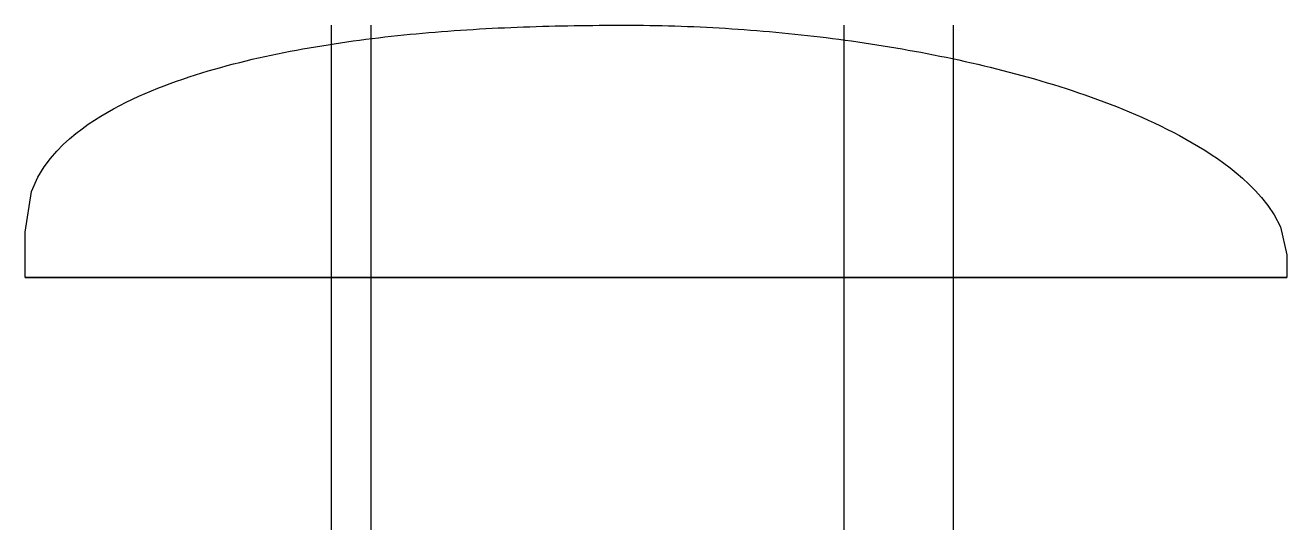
# Model space of a CAD drawing. Header units: metres. Extents: x 0 to 1400, y -280 to 280.
import ezdxf

# ---------------------------------------------------------------- set-up
doc = ezdxf.new("R2010")
doc.units = ezdxf.units.M

msp = doc.modelspace()

# ---------------------------------------------------------------- linework, layer by layer
at = {"layer": 'CUT'}
for p, q in [((665, 279.9972), (672, 280)), ((672, 280), (679, 279.9803)), ((385, 265.2843), (392, 266.131)), ((392, 266.131), (399, 266.9465)), ((399, 266.9465), (406, 267.7315)), ((406, 267.7315), (413, 268.4867)), ((413, 268.4867), (420, 269.2125)), ((420, 269.2125), (427, 269.9096)), ((427, 269.9096), (434, 270.5786)), ((434, 270.5786), (441, 271.2201)), ((441, 271.2201), (448, 271.8344)), ((448, 271.8344), (455, 272.4223)), ((455, 272.4223), (462, 272.9841)), ((462, 272.9841), (469, 273.5203)), ((469, 273.5203), (476, 274.0315)), ((476, 274.0315), (483, 274.5181)), ((483, 274.5181), (490, 274.9805)), ((490, 274.9805), (497, 275.4192)), ((497, 275.4192), (504, 275.8347)), ((504, 275.8347), (511, 276.2273)), ((511, 276.2273), (518, 276.5976)), ((518, 276.5976), (525, 276.9458)), ((525, 276.9458), (532, 277.2726)), ((532, 277.2726), (539, 277.5782)), ((539, 277.5782), (546, 277.8631)), ((546, 277.8631), (553, 278.1278)), ((553, 278.1278), (560, 278.3726)), ((560, 278.3726), (567, 278.598)), ((567, 278.598), (574, 278.8044)), ((574, 278.8044), (581, 278.9923)), ((581, 278.9923), (588, 279.1621)), ((588, 279.1621), (595, 279.3144)), ((595, 279.3144), (602, 279.4496)), ((602, 279.4496), (609, 279.5682)), ((609, 279.5682), (616, 279.6707)), ((616, 279.6707), (623, 279.7579)), ((623, 279.7579), (630, 279.8302)), ((630, 279.8302), (637, 279.8884)), ((637, 279.8884), (644, 279.9332)), ((644, 279.9332), (651, 279.9655)), ((651, 279.9655), (658, 279.9864)), ((658, 279.9864), (665, 279.9972)), ((679, 279.9803), (686, 279.9264)), ((686, 279.9264), (693, 279.8409)), ((693, 279.8409), (700, 279.7251)), ((700, 279.7251), (707, 279.5798)), ((707, 279.5798), (714, 279.4057)), ((714, 279.4057), (721, 279.2031)), ((721, 279.2031), (728, 278.9726)), ((728, 278.9726), (735, 278.7143)), ((735, 278.7143), (742, 278.4286)), ((742, 278.4286), (749, 278.1156)), ((749, 278.1156), (756, 277.7755)), ((756, 277.7755), (763, 277.4084)), ((763, 277.4084), (770, 277.0145)), ((770, 277.0145), (777, 276.5937)), ((777, 276.5937), (784, 276.1463)), ((784, 276.1463), (791, 275.6722)), ((791, 275.6722), (798, 275.1714)), ((798, 275.1714), (805, 274.6439)), ((805, 274.6439), (812, 274.0898)), ((812, 274.0898), (819, 273.509)), ((819, 273.509), (826, 272.9014)), ((826, 272.9014), (833, 272.2671)), ((833, 272.2671), (840, 271.6058)), ((840, 271.6058), (847, 270.9176)), ((847, 270.9176), (854, 270.2023)), ((854, 270.2023), (861, 269.4599)), ((861, 269.4599), (868, 268.6901)), ((868, 268.6901), (875, 267.8929)), ((875, 267.8929), (882, 267.068)), ((882, 267.068), (889, 266.2154)), ((889, 266.2154), (896, 265.3349)), ((294, 251.0854), (301, 252.412)), ((301, 252.412), (308, 253.6956)), ((308, 253.6956), (315, 254.9375)), ((315, 254.9375), (322, 256.1387)), ((322, 256.1387), (329, 257.3005)), ((329, 257.3005), (336, 258.4237)), ((336, 258.4237), (343, 259.5093)), ((343, 259.5093), (350, 260.5584)), ((350, 260.5584), (357, 261.5717)), ((357, 261.5717), (364, 262.5502)), ((364, 262.5502), (371, 263.4946)), ((371, 263.4946), (378, 264.4057)), ((378, 264.4057), (385, 265.2843)), ((896, 265.3349), (903, 264.4261)), ((903, 264.4261), (910, 263.489)), ((910, 263.489), (917, 262.5233)), ((917, 262.5233), (924, 261.5287)), ((924, 261.5287), (931, 260.505)), ((931, 260.505), (938, 259.452)), ((938, 259.452), (945, 258.3693)), ((945, 258.3693), (952, 257.2566)), ((952, 257.2566), (959, 256.1135)), ((959, 256.1135), (966, 254.9399)), ((966, 254.9399), (973, 253.7352)), ((973, 253.7352), (980, 252.4991)), ((980, 252.4991), (987, 251.2311)), ((231, 236.9722), (238, 238.754)), ((238, 238.754), (245, 240.4779)), ((245, 240.4779), (252, 242.146)), ((252, 242.146), (259, 243.7602)), ((259, 243.7602), (266, 245.3225)), ((266, 245.3225), (273, 246.8346)), ((273, 246.8346), (280, 248.2981)), ((280, 248.2981), (287, 249.7145)), ((287, 249.7145), (294, 251.0854)), ((987, 251.2311), (994, 249.931)), ((994, 249.931), (1001, 248.5981)), ((1001, 248.5981), (1008, 247.2321)), ((1008, 247.2321), (1015, 245.8323)), ((1015, 245.8323), (1022, 244.3984)), ((1022, 244.3984), (1029, 242.9297)), ((1029, 242.9297), (1036, 241.4256)), ((1036, 241.4256), (1043, 239.8856)), ((1043, 239.8856), (1050, 238.3089)), ((1050, 238.3089), (1057, 236.6948)), ((182, 222.6571), (189, 224.921)), ((189, 224.921), (196, 227.1062)), ((196, 227.1062), (203, 229.2163)), ((203, 229.2163), (210, 231.255)), ((210, 231.255), (217, 233.2253)), ((217, 233.2253), (224, 235.1301)), ((224, 235.1301), (231, 236.9722)), ((1057, 236.6948), (1064, 235.0427)), ((1064, 235.0427), (1071, 233.3518)), ((1071, 233.3518), (1078, 231.6211)), ((1078, 231.6211), (1085, 229.85)), ((1085, 229.85), (1092, 228.0374)), ((1092, 228.0374), (1099, 226.1823)), ((1099, 226.1823), (1106, 224.2838)), ((1106, 224.2838), (1113, 222.3408)), ((147, 209.9944), (154, 212.7239)), ((154, 212.7239), (161, 215.349)), ((161, 215.349), (168, 217.8759)), ((168, 217.8759), (175, 220.3102)), ((175, 220.3102), (182, 222.6571)), ((1113, 222.3408), (1120, 220.352)), ((1120, 220.352), (1127, 218.3162)), ((1127, 218.3162), (1134, 216.2321)), ((1134, 216.2321), (1141, 214.0984)), ((1141, 214.0984), (1148, 211.9134)), ((1148, 211.9134), (1155, 209.6755)), ((112, 194.499), (119, 197.8769)), ((119, 197.8769), (126, 201.1043)), ((126, 201.1043), (133, 204.1931)), ((133, 204.1931), (140, 207.1534)), ((140, 207.1534), (147, 209.9944)), ((1155, 209.6755), (1162, 207.3831)), ((1162, 207.3831), (1169, 205.0343)), ((1169, 205.0343), (1176, 202.627)), ((1176, 202.627), (1183, 200.1591)), ((1183, 200.1591), (1190, 197.6282)), ((1190, 197.6282), (1197, 195.0318)), ((84, 179.1684), (91, 183.3125)), ((91, 183.3125), (98, 187.2344)), ((98, 187.2344), (105, 190.9568)), ((105, 190.9568), (112, 194.499)), ((1197, 195.0318), (1204, 192.3673)), ((1204, 192.3673), (1211, 189.6315)), ((1211, 189.6315), (1218, 186.8211)), ((1218, 186.8211), (1225, 183.9327)), ((1225, 183.9327), (1232, 180.9623)), ((63, 165.0887), (70, 170.0954)), ((70, 170.0954), (77, 174.7742)), ((77, 174.7742), (84, 179.1684)), ((1232, 180.9623), (1239, 177.9055)), ((1239, 177.9055), (1246, 174.7574)), ((1246, 174.7574), (1253, 171.5128)), ((1253, 171.5128), (1260, 168.1657)), ((1260, 168.1657), (1267, 164.7092)), ((49, 153.8481), (56, 159.6979)), ((56, 159.6979), (63, 165.0887)), ((1267, 164.7092), (1274, 161.1358)), ((1274, 161.1358), (1281, 157.4368)), ((1281, 157.4368), (1288, 153.6022)), ((28, 132.2447), (35, 140.3124)), ((35, 140.3124), (42, 147.4362)), ((42, 147.4362), (49, 153.8481)), ((1288, 153.6022), (1295, 149.6206)), ((1295, 149.6206), (1302, 145.4786)), ((1302, 145.4786), (1309, 141.1603)), ((1309, 141.1603), (1316, 136.6469)), ((21, 122.8385), (28, 132.2447)), ((1316, 136.6469), (1323, 131.9157)), ((1323, 131.9157), (1330, 126.9388)), ((1330, 126.9388), (1337, 121.681)), ((14, 111.3118), (21, 122.8385)), ((1337, 121.681), (1344, 116.0975)), ((1344, 116.0975), (1351, 110.1292)), ((7, 95.5967), (14, 111.3118)), ((1351, 110.1292), (1358, 103.6954)), ((1358, 103.6954), (1365, 96.6803)), ((0, 50.4), (7, 95.5967)), ((1365, 96.6803), (1372, 88.9079)), ((1372, 88.9079), (1379, 80.0836)), ((1379, 80.0836), (1386, 69.639)), ((1386, 69.639), (1393, 56.126)), ((1393, 56.126), (1400, 25.2)), ((0, 0), (0, 50.4)), ((1400, 25.2), (1400, 0)), ((1400, 0), (0, 0))]:
    msp.add_line(p, q, dxfattribs=at)
at = {"layer": 'REG'}
for p, q in [((340, -280), (340, 280)), ((384, -280), (384, 280)), ((908.7, -280), (908.7, 280)), ((1030, -280), (1030, 280)), ((0, 0), (1400, 0))]:
    msp.add_line(p, q, dxfattribs=at)

doc.saveas('drawing.dxf')
